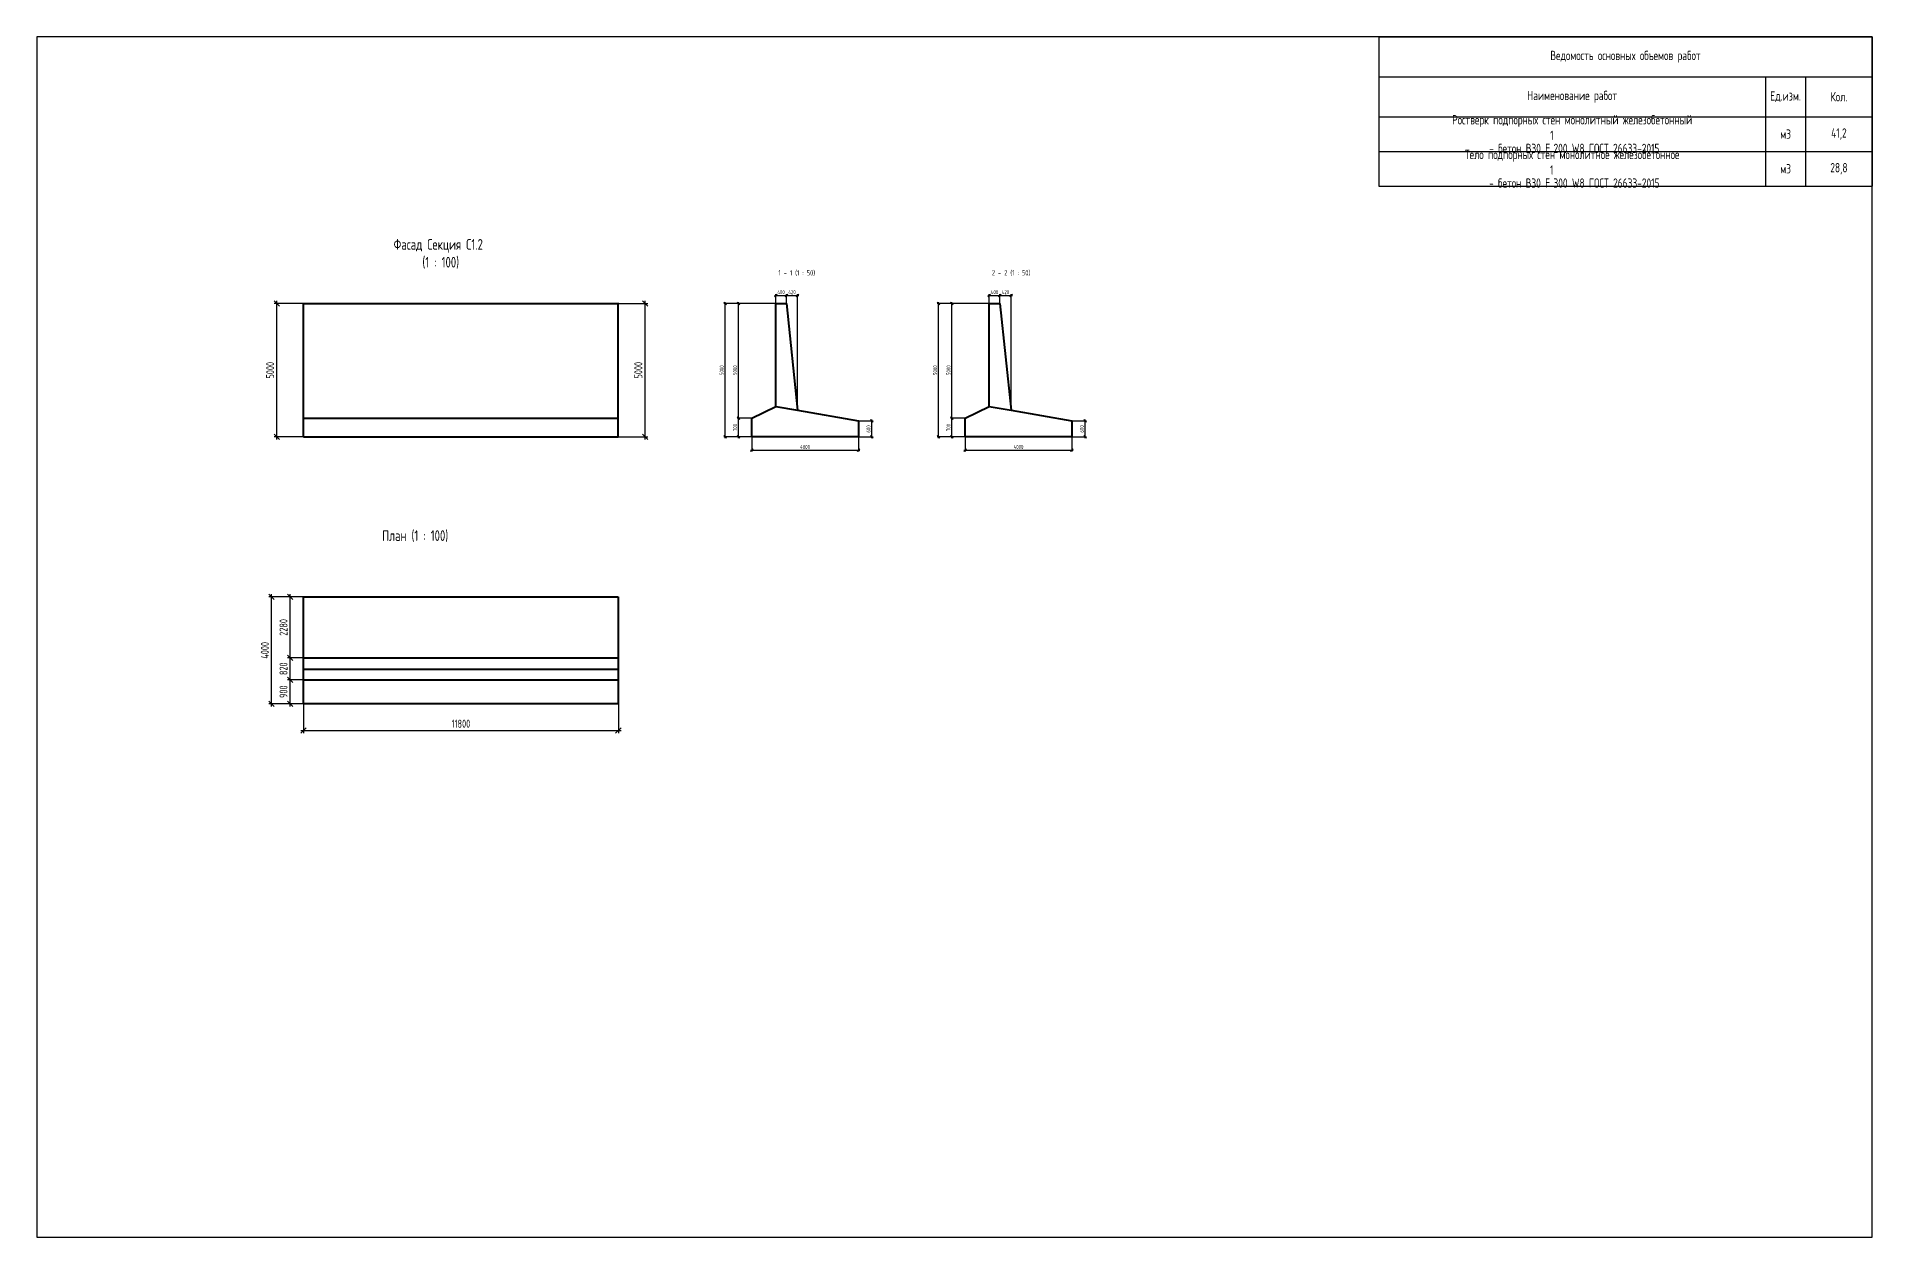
# Model space of a CAD drawing. Header units: millimetres. Extents: x -5073 to 941857, y -2035460 to 62336.
# Drawn here: x 788057 to 856857, y -29900 to 15100 of the extents above; entities that cross this region are included whole.
import ezdxf
from ezdxf.enums import TextEntityAlignment as Align

# ---------------------------------------------------------------- set-up
doc = ezdxf.new("R2010")
doc.units = ezdxf.units.MM
doc.layers.add('Contur', color=40, linetype='Continuous', lineweight=40)
doc.layers.add('Notes', color=1, linetype='Continuous', plot=False)
for name, color, linetype in [('Size', 142, 'Continuous'), ('T_Border', 9, 'Continuous'), ('Text_B', 11, 'Continuous')]:
    doc.layers.add(name, color=color, linetype=linetype)
doc.styles.add('RS 0.7', font='romans.shx', dxfattribs={"width": 0.7})
doc.styles.add('RS0.7', font='romans.shx', dxfattribs={"width": 0.7})
doc.dimstyles.new('LIN100', dxfattribs={"dimscale": 100, "dimtxt": 3, "dimasz": 2, "dimexe": 1, "dimexo": 0, "dimgap": 1, "dimtad": 1, "dimdec": 1, "dimrnd": 1, "dimzin": 9, "dimdsep": 46, "dimtxsty": 'RS0.7', "dimblk1": 'OBLIQUE', "dimblk2": 'OBLIQUE', "dimsah": 1, "dimcen": 2, "dimdle": 1, "dimclrd": 256, "dimclre": 256, "dimclrt": 7, "dimazin": 2, "dimtfac": 2.5, "dimtdec": 1, "dimtmove": 0, "dimatfit": 3, "dimfxl": 1, "dimtolj": 1, "dimtzin": 12, "dimlwd": -1, "dimlwe": -1, "dimarcsym": 0})
doc.dimstyles.new('LIN50', dxfattribs={"dimscale": 50, "dimtxt": 3, "dimasz": 2, "dimexe": 1, "dimexo": 0, "dimgap": 1, "dimtad": 1, "dimdec": 1, "dimrnd": 1, "dimzin": 9, "dimdsep": 46, "dimtxsty": 'RS0.7', "dimblk1": 'OBLIQUE', "dimblk2": 'OBLIQUE', "dimsah": 1, "dimcen": 2, "dimdle": 1, "dimclrd": 256, "dimclre": 256, "dimclrt": 7, "dimazin": 2, "dimtfac": 2.5, "dimtdec": 1, "dimtmove": 0, "dimatfit": 3, "dimfxl": 1, "dimtolj": 1, "dimtzin": 12, "dimlwd": -1, "dimlwe": -1, "dimarcsym": 0})

# ---------------------------------------------------------------- blocks, each defined once
blk = doc.blocks.new('_Oblique')
at = {"color": 0, "lineweight": -2}
blk.add_line((-0.5, -0.5), (0.5, 0.5), dxfattribs=at)
blk = doc.blocks.new('*D521')
at = {"layer": 'Defpoints', "color": 0, "transparency": 16777216}
for p in [(797057, 5100), (798057, 5100), (798057, 100)]:
    blk.add_point(p, dxfattribs=at)
at = {"layer": 'Size', "transparency": 16777216}
for p, q in [((798057, 5100), (796957, 5100)), ((797057, 0), (797057, 5200)), ((798057, 100), (796957, 100))]:
    blk.add_line(p, q, dxfattribs=at)
at = {"layer": 'Size', "transparency": 16777216, "xscale": 200, "yscale": 200, "zscale": 200}
for p, rotation in [((797057, 5100), 90), ((797057, 100), 270)]:
    blk.add_blockref('_Oblique', p, dxfattribs=dict(at, rotation=rotation))
at = {"layer": 'Size', "color": 7, "transparency": 16777216, "insert": (796807, 2600), "char_height": 300, "attachment_point": 5, "rotation": 90, "style": 'RS0.7'}
blk.add_mtext('\\A1;5000', dxfattribs=at)
blk = doc.blocks.new('*D522')
at = {"layer": 'Defpoints', "color": 0, "transparency": 16777216}
for p in [(809857, 5100), (810857, 5100), (809857, 100)]:
    blk.add_point(p, dxfattribs=at)
at = {"layer": 'Size', "transparency": 16777216}
for p, q in [((809857, 5100), (810957, 5100)), ((810857, 0), (810857, 5200)), ((809857, 100), (810957, 100))]:
    blk.add_line(p, q, dxfattribs=at)
at = {"layer": 'Size', "transparency": 16777216, "xscale": 200, "yscale": 200, "zscale": 200}
for p, rotation in [((810857, 5100), 90), ((810857, 100), 270)]:
    blk.add_blockref('_Oblique', p, dxfattribs=dict(at, rotation=rotation))
at = {"layer": 'Size', "color": 7, "transparency": 16777216, "insert": (810607, 2600), "char_height": 300, "attachment_point": 5, "rotation": 90, "style": 'RS0.7'}
blk.add_mtext('\\A1;5000', dxfattribs=at)
blk = doc.blocks.new('*D523')
at = {"layer": 'Defpoints', "color": 0, "transparency": 16777216}
for p in [(798057, -9900), (809857, -9900), (809857, -10900)]:
    blk.add_point(p, dxfattribs=at)
at = {"layer": 'Size', "transparency": 16777216}
for p, q in [((798057, -9900), (798057, -11000)), ((809857, -9900), (809857, -11000)), ((797957, -10900), (809957, -10900))]:
    blk.add_line(p, q, dxfattribs=at)
at = {"layer": 'Size', "transparency": 16777216, "xscale": 200, "yscale": 200, "zscale": 200, "rotation": 180}
blk.add_blockref('_Oblique', (798057, -10900), dxfattribs=at)
at = {"layer": 'Size', "transparency": 16777216, "xscale": 200, "yscale": 200, "zscale": 200}
blk.add_blockref('_Oblique', (809857, -10900), dxfattribs=at)
at = {"layer": 'Size', "color": 7, "transparency": 16777216, "insert": (803957, -10650), "char_height": 300, "attachment_point": 5, "style": 'RS0.7'}
blk.add_mtext('\\A1;11800', dxfattribs=at)
blk = doc.blocks.new('*D524')
at = {"layer": 'Defpoints', "color": 0, "transparency": 16777216}
for p in [(796857, -5900), (798057, -5900), (798057, -9900)]:
    blk.add_point(p, dxfattribs=at)
at = {"layer": 'Size', "transparency": 16777216}
for p, q in [((798057, -5900), (796757, -5900)), ((796857, -10000), (796857, -5800)), ((798057, -9900), (796757, -9900))]:
    blk.add_line(p, q, dxfattribs=at)
at = {"layer": 'Size', "transparency": 16777216, "xscale": 200, "yscale": 200, "zscale": 200}
for p, rotation in [((796857, -5900), 90), ((796857, -9900), 270)]:
    blk.add_blockref('_Oblique', p, dxfattribs=dict(at, rotation=rotation))
at = {"layer": 'Size', "color": 7, "transparency": 16777216, "insert": (796607, -7900), "char_height": 300, "attachment_point": 5, "rotation": 90, "style": 'RS0.7'}
blk.add_mtext('\\A1;4000', dxfattribs=at)
blk = doc.blocks.new('*D525')
at = {"layer": 'Defpoints', "color": 0, "transparency": 16777216}
for p in [(797557, -9000), (798057, -9000), (798057, -9900)]:
    blk.add_point(p, dxfattribs=at)
at = {"layer": 'Size', "transparency": 16777216}
for p, q in [((797557, -10000), (797557, -8900)), ((798057, -9000), (797457, -9000)), ((798057, -9900), (797457, -9900))]:
    blk.add_line(p, q, dxfattribs=at)
at = {"layer": 'Size', "transparency": 16777216, "xscale": 200, "yscale": 200, "zscale": 200}
for p, rotation in [((797557, -9000), 90), ((797557, -9900), 270)]:
    blk.add_blockref('_Oblique', p, dxfattribs=dict(at, rotation=rotation))
at = {"layer": 'Size', "color": 7, "transparency": 16777216, "insert": (797307, -9450), "char_height": 300, "attachment_point": 5, "rotation": 90, "style": 'RS0.7'}
blk.add_mtext('\\A1;900', dxfattribs=at)
blk = doc.blocks.new('*D526')
at = {"layer": 'Defpoints', "color": 0, "transparency": 16777216}
for p in [(797557, -8180), (798057, -8180), (798057, -9000)]:
    blk.add_point(p, dxfattribs=at)
at = {"layer": 'Size', "transparency": 16777216}
for p, q in [((798057, -8180), (797457, -8180)), ((797557, -9100), (797557, -8080)), ((798057, -9000), (797457, -9000))]:
    blk.add_line(p, q, dxfattribs=at)
at = {"layer": 'Size', "transparency": 16777216, "xscale": 200, "yscale": 200, "zscale": 200}
for p, rotation in [((797557, -8180), 90), ((797557, -9000), 270)]:
    blk.add_blockref('_Oblique', p, dxfattribs=dict(at, rotation=rotation))
at = {"layer": 'Size', "color": 7, "transparency": 16777216, "insert": (797307, -8590), "char_height": 300, "attachment_point": 5, "rotation": 90, "style": 'RS0.7'}
blk.add_mtext('\\A1;820', dxfattribs=at)
blk = doc.blocks.new('*D527')
at = {"layer": 'Defpoints', "color": 0, "transparency": 16777216}
for p in [(797557, -5900), (798057, -5900), (798057, -8180)]:
    blk.add_point(p, dxfattribs=at)
at = {"layer": 'Size', "transparency": 16777216}
for p, q in [((798057, -5900), (797457, -5900)), ((797557, -8280), (797557, -5800)), ((798057, -8180), (797457, -8180))]:
    blk.add_line(p, q, dxfattribs=at)
at = {"layer": 'Size', "transparency": 16777216, "xscale": 200, "yscale": 200, "zscale": 200}
for p, rotation in [((797557, -5900), 90), ((797557, -8180), 270)]:
    blk.add_blockref('_Oblique', p, dxfattribs=dict(at, rotation=rotation))
at = {"layer": 'Size', "color": 7, "transparency": 16777216, "insert": (797307, -7040), "char_height": 300, "attachment_point": 5, "rotation": 90, "style": 'RS0.7'}
blk.add_mtext('\\A1;2280', dxfattribs=at)
blk = doc.blocks.new('*D528')
at = {"layer": 'Defpoints', "color": 0, "transparency": 16777216}
for p in [(814357, 5100), (815757, 5100), (814857, 100)]:
    blk.add_point(p, dxfattribs=at)
at = {"layer": 'Size', "transparency": 16777216}
for p, q in [((815757, 5100), (814307, 5100)), ((814357, 50), (814357, 5150)), ((814857, 100), (814307, 100))]:
    blk.add_line(p, q, dxfattribs=at)
at = {"layer": 'Size', "transparency": 16777216, "xscale": 100, "yscale": 100, "zscale": 100}
for p, rotation in [((814357, 5100), 90), ((814357, 100), 270)]:
    blk.add_blockref('_Oblique', p, dxfattribs=dict(at, rotation=rotation))
at = {"layer": 'Size', "color": 7, "transparency": 16777216, "insert": (814232, 2600), "char_height": 150, "attachment_point": 5, "rotation": 90, "style": 'RS0.7'}
blk.add_mtext('\\A1;5000', dxfattribs=at)
blk = doc.blocks.new('*D529')
at = {"layer": 'Defpoints', "color": 0, "transparency": 16777216}
for p in [(814857, 100), (818857, 100), (818857, -400)]:
    blk.add_point(p, dxfattribs=at)
at = {"layer": 'Size', "transparency": 16777216}
for p, q in [((814857, 100), (814857, -450)), ((818857, 100), (818857, -450)), ((814807, -400), (818907, -400))]:
    blk.add_line(p, q, dxfattribs=at)
at = {"layer": 'Size', "transparency": 16777216, "xscale": 100, "yscale": 100, "zscale": 100, "rotation": 180}
blk.add_blockref('_Oblique', (814857, -400), dxfattribs=at)
at = {"layer": 'Size', "transparency": 16777216, "xscale": 100, "yscale": 100, "zscale": 100}
blk.add_blockref('_Oblique', (818857, -400), dxfattribs=at)
at = {"layer": 'Size', "color": 7, "transparency": 16777216, "insert": (816857, -275), "char_height": 150, "attachment_point": 5, "style": 'RS0.7'}
blk.add_mtext('\\A1;4000', dxfattribs=at)
blk = doc.blocks.new('*D530')
at = {"layer": 'Defpoints', "color": 0, "transparency": 16777216}
for p in [(822357, 5100), (823757, 5100), (822857, 100)]:
    blk.add_point(p, dxfattribs=at)
at = {"layer": 'Size', "transparency": 16777216}
for p, q in [((823757, 5100), (822307, 5100)), ((822357, 50), (822357, 5150)), ((822857, 100), (822307, 100))]:
    blk.add_line(p, q, dxfattribs=at)
at = {"layer": 'Size', "transparency": 16777216, "xscale": 100, "yscale": 100, "zscale": 100}
for p, rotation in [((822357, 5100), 90), ((822357, 100), 270)]:
    blk.add_blockref('_Oblique', p, dxfattribs=dict(at, rotation=rotation))
at = {"layer": 'Size', "color": 7, "transparency": 16777216, "insert": (822232, 2600), "char_height": 150, "attachment_point": 5, "rotation": 90, "style": 'RS0.7'}
blk.add_mtext('\\A1;5000', dxfattribs=at)
blk = doc.blocks.new('*D531')
at = {"layer": 'Defpoints', "color": 0, "transparency": 16777216}
for p in [(813857, 5100), (815757, 5100), (814857, 100)]:
    blk.add_point(p, dxfattribs=at)
at = {"layer": 'Size', "transparency": 16777216}
for p, q in [((815757, 5100), (813807, 5100)), ((813857, 50), (813857, 5150)), ((814857, 100), (813807, 100))]:
    blk.add_line(p, q, dxfattribs=at)
at = {"layer": 'Size', "transparency": 16777216, "xscale": 100, "yscale": 100, "zscale": 100}
for p, rotation in [((813857, 5100), 90), ((813857, 100), 270)]:
    blk.add_blockref('_Oblique', p, dxfattribs=dict(at, rotation=rotation))
at = {"layer": 'Size', "color": 7, "transparency": 16777216, "insert": (813732, 2600), "char_height": 150, "attachment_point": 5, "rotation": 90, "style": 'RS0.7'}
blk.add_mtext('\\A1;5000', dxfattribs=at)
blk = doc.blocks.new('*D532')
at = {"layer": 'Defpoints', "color": 0, "transparency": 16777216}
for p in [(814357, 800), (814857, 800), (814857, 100)]:
    blk.add_point(p, dxfattribs=at)
at = {"layer": 'Size', "transparency": 16777216}
for p, q in [((814857, 800), (814307, 800)), ((814357, 50), (814357, 850)), ((814857, 100), (814307, 100))]:
    blk.add_line(p, q, dxfattribs=at)
at = {"layer": 'Size', "transparency": 16777216, "xscale": 100, "yscale": 100, "zscale": 100}
for p, rotation in [((814357, 800), 90), ((814357, 100), 270)]:
    blk.add_blockref('_Oblique', p, dxfattribs=dict(at, rotation=rotation))
at = {"layer": 'Size', "color": 7, "transparency": 16777216, "insert": (814232, 450), "char_height": 150, "attachment_point": 5, "rotation": 90, "style": 'RS0.7'}
blk.add_mtext('\\A1;700', dxfattribs=at)
blk = doc.blocks.new('*D533')
at = {"layer": 'Defpoints', "color": 0, "transparency": 16777216}
for p in [(815757, 5100), (816157, 5400), (816157, 5100)]:
    blk.add_point(p, dxfattribs=at)
at = {"layer": 'Size', "transparency": 16777216}
for p, q in [((815707, 5400), (816207, 5400)), ((815757, 5100), (815757, 5450)), ((816157, 5100), (816157, 5450))]:
    blk.add_line(p, q, dxfattribs=at)
at = {"layer": 'Size', "transparency": 16777216, "xscale": 100, "yscale": 100, "zscale": 100, "rotation": 180}
blk.add_blockref('_Oblique', (815757, 5400), dxfattribs=at)
at = {"layer": 'Size', "transparency": 16777216, "xscale": 100, "yscale": 100, "zscale": 100}
blk.add_blockref('_Oblique', (816157, 5400), dxfattribs=at)
at = {"layer": 'Size', "color": 7, "transparency": 16777216, "insert": (815957, 5525), "char_height": 150, "attachment_point": 5, "style": 'RS0.7'}
blk.add_mtext('\\A1;400', dxfattribs=at)
blk = doc.blocks.new('*D534')
at = {"layer": 'Defpoints', "color": 0, "transparency": 16777216}
for p in [(816157, 5100), (816577, 5400), (816577, 1100)]:
    blk.add_point(p, dxfattribs=at)
at = {"layer": 'Size', "transparency": 16777216}
for p, q in [((816107, 5400), (816627, 5400)), ((816157, 5100), (816157, 5450)), ((816577, 1100), (816577, 5450))]:
    blk.add_line(p, q, dxfattribs=at)
at = {"layer": 'Size', "transparency": 16777216, "xscale": 100, "yscale": 100, "zscale": 100, "rotation": 180}
blk.add_blockref('_Oblique', (816157, 5400), dxfattribs=at)
at = {"layer": 'Size', "transparency": 16777216, "xscale": 100, "yscale": 100, "zscale": 100}
blk.add_blockref('_Oblique', (816577, 5400), dxfattribs=at)
at = {"layer": 'Size', "color": 7, "transparency": 16777216, "insert": (816367, 5525), "char_height": 150, "attachment_point": 5, "style": 'RS0.7'}
blk.add_mtext('\\A1;420', dxfattribs=at)
blk = doc.blocks.new('*D535')
at = {"layer": 'Defpoints', "color": 0, "transparency": 16777216}
for p in [(818857, 700), (819357, 700), (818857, 100)]:
    blk.add_point(p, dxfattribs=at)
at = {"layer": 'Size', "transparency": 16777216}
for p, q in [((818857, 700), (819407, 700)), ((819357, 50), (819357, 750)), ((818857, 100), (819407, 100))]:
    blk.add_line(p, q, dxfattribs=at)
at = {"layer": 'Size', "transparency": 16777216, "xscale": 100, "yscale": 100, "zscale": 100}
for p, rotation in [((819357, 700), 90), ((819357, 100), 270)]:
    blk.add_blockref('_Oblique', p, dxfattribs=dict(at, rotation=rotation))
at = {"layer": 'Size', "color": 7, "transparency": 16777216, "insert": (819232, 400), "char_height": 150, "attachment_point": 5, "rotation": 90, "style": 'RS0.7'}
blk.add_mtext('\\A1;600', dxfattribs=at)
blk = doc.blocks.new('*D536')
at = {"layer": 'Defpoints', "color": 0, "transparency": 16777216}
for p in [(821857, 5100), (823757, 5100), (822857, 100)]:
    blk.add_point(p, dxfattribs=at)
at = {"layer": 'Size', "transparency": 16777216}
for p, q in [((823757, 5100), (821807, 5100)), ((821857, 50), (821857, 5150)), ((822857, 100), (821807, 100))]:
    blk.add_line(p, q, dxfattribs=at)
at = {"layer": 'Size', "transparency": 16777216, "xscale": 100, "yscale": 100, "zscale": 100}
for p, rotation in [((821857, 5100), 90), ((821857, 100), 270)]:
    blk.add_blockref('_Oblique', p, dxfattribs=dict(at, rotation=rotation))
at = {"layer": 'Size', "color": 7, "transparency": 16777216, "insert": (821732, 2600), "char_height": 150, "attachment_point": 5, "rotation": 90, "style": 'RS0.7'}
blk.add_mtext('\\A1;5000', dxfattribs=at)
blk = doc.blocks.new('*D537')
at = {"layer": 'Defpoints', "color": 0, "transparency": 16777216}
for p in [(822357, 800), (822857, 800), (822857, 100)]:
    blk.add_point(p, dxfattribs=at)
at = {"layer": 'Size', "transparency": 16777216}
for p, q in [((822857, 800), (822307, 800)), ((822357, 50), (822357, 850)), ((822857, 100), (822307, 100))]:
    blk.add_line(p, q, dxfattribs=at)
at = {"layer": 'Size', "transparency": 16777216, "xscale": 100, "yscale": 100, "zscale": 100}
for p, rotation in [((822357, 800), 90), ((822357, 100), 270)]:
    blk.add_blockref('_Oblique', p, dxfattribs=dict(at, rotation=rotation))
at = {"layer": 'Size', "color": 7, "transparency": 16777216, "insert": (822232, 450), "char_height": 150, "attachment_point": 5, "rotation": 90, "style": 'RS0.7'}
blk.add_mtext('\\A1;700', dxfattribs=at)
blk = doc.blocks.new('*D538')
at = {"layer": 'Defpoints', "color": 0, "transparency": 16777216}
for p in [(822857, 100), (826857, 100), (826857, -400)]:
    blk.add_point(p, dxfattribs=at)
at = {"layer": 'Size', "transparency": 16777216}
for p, q in [((822857, 100), (822857, -450)), ((826857, 100), (826857, -450)), ((822807, -400), (826907, -400))]:
    blk.add_line(p, q, dxfattribs=at)
at = {"layer": 'Size', "transparency": 16777216, "xscale": 100, "yscale": 100, "zscale": 100, "rotation": 180}
blk.add_blockref('_Oblique', (822857, -400), dxfattribs=at)
at = {"layer": 'Size', "transparency": 16777216, "xscale": 100, "yscale": 100, "zscale": 100}
blk.add_blockref('_Oblique', (826857, -400), dxfattribs=at)
at = {"layer": 'Size', "color": 7, "transparency": 16777216, "insert": (824857, -275), "char_height": 150, "attachment_point": 5, "style": 'RS0.7'}
blk.add_mtext('\\A1;4000', dxfattribs=at)
blk = doc.blocks.new('*D539')
at = {"layer": 'Defpoints', "color": 0, "transparency": 16777216}
for p in [(823757, 5100), (824157, 5400), (824157, 5100)]:
    blk.add_point(p, dxfattribs=at)
at = {"layer": 'Size', "transparency": 16777216}
for p, q in [((823707, 5400), (824207, 5400)), ((823757, 5100), (823757, 5450)), ((824157, 5100), (824157, 5450))]:
    blk.add_line(p, q, dxfattribs=at)
at = {"layer": 'Size', "transparency": 16777216, "xscale": 100, "yscale": 100, "zscale": 100, "rotation": 180}
blk.add_blockref('_Oblique', (823757, 5400), dxfattribs=at)
at = {"layer": 'Size', "transparency": 16777216, "xscale": 100, "yscale": 100, "zscale": 100}
blk.add_blockref('_Oblique', (824157, 5400), dxfattribs=at)
at = {"layer": 'Size', "color": 7, "transparency": 16777216, "insert": (823957, 5525), "char_height": 150, "attachment_point": 5, "style": 'RS0.7'}
blk.add_mtext('\\A1;400', dxfattribs=at)
blk = doc.blocks.new('*D540')
at = {"layer": 'Defpoints', "color": 0, "transparency": 16777216}
for p in [(824157, 5100), (824577, 5400), (824577, 1100)]:
    blk.add_point(p, dxfattribs=at)
at = {"layer": 'Size', "transparency": 16777216}
for p, q in [((824107, 5400), (824627, 5400)), ((824157, 5100), (824157, 5450)), ((824577, 1100), (824577, 5450))]:
    blk.add_line(p, q, dxfattribs=at)
at = {"layer": 'Size', "transparency": 16777216, "xscale": 100, "yscale": 100, "zscale": 100, "rotation": 180}
blk.add_blockref('_Oblique', (824157, 5400), dxfattribs=at)
at = {"layer": 'Size', "transparency": 16777216, "xscale": 100, "yscale": 100, "zscale": 100}
blk.add_blockref('_Oblique', (824577, 5400), dxfattribs=at)
at = {"layer": 'Size', "color": 7, "transparency": 16777216, "insert": (824367, 5525), "char_height": 150, "attachment_point": 5, "style": 'RS0.7'}
blk.add_mtext('\\A1;420', dxfattribs=at)
blk = doc.blocks.new('*D541')
at = {"layer": 'Defpoints', "color": 0, "transparency": 16777216}
for p in [(826857, 700), (827357, 700), (826857, 100)]:
    blk.add_point(p, dxfattribs=at)
at = {"layer": 'Size', "transparency": 16777216}
for p, q in [((826857, 700), (827407, 700)), ((827357, 50), (827357, 750)), ((826857, 100), (827407, 100))]:
    blk.add_line(p, q, dxfattribs=at)
at = {"layer": 'Size', "transparency": 16777216, "xscale": 100, "yscale": 100, "zscale": 100}
for p, rotation in [((827357, 700), 90), ((827357, 100), 270)]:
    blk.add_blockref('_Oblique', p, dxfattribs=dict(at, rotation=rotation))
at = {"layer": 'Size', "color": 7, "transparency": 16777216, "insert": (827232, 400), "char_height": 150, "attachment_point": 5, "rotation": 90, "style": 'RS0.7'}
blk.add_mtext('\\A1;600', dxfattribs=at)
blk = doc.blocks.new('Otmetka')
at = {"lineweight": 25}
for p, q in [((0, 0), (-10, 0)), ((0, 5), (0, 0)), ((15, 5), (0, 5)), ((0, 0), (5, 0))]:
    blk.add_line(p, q, dxfattribs=at)
blk.add_lwpolyline([(-3, 3), (0, 0), (3, 3)], dxfattribs=at)
at = {"color": 7, "style": 'RS 0.7', "width": 0.7}
blk.add_attdef('+ОТМЕТКА', (2, 7), '', height=3, dxfattribs=at)
at = {"color": 7, "style": 'RS 0.7', "width": 0.7, "flags": 8}
blk.add_attdef('ПРИМЕЧАНИЕ', text='', height=3, dxfattribs=at).set_placement((2, 4), align=Align.TOP_LEFT)
blk = doc.blocks.new('*T542')
at = {"layer": 'T_Border', "color": 0, "linetype": 'ByBlock', "lineweight": -2, "transparency": 16777216}
for p, q in [((0, 0), (18500, 0)), ((0, 0), (0, -5600)), ((18500, 0), (18500, -5600)), ((0, -1500), (18500, -1500)), ((14500, -1500), (14500, -5600)), ((16000, -1500), (16000, -5600)), ((0, -3000), (18500, -3000)), ((0, -4300), (18500, -4300)), ((0, -5600), (18500, -5600))]:
    blk.add_line(p, q, dxfattribs=at)
at = {"layer": 'T_Border', "color": 0, "transparency": 16777216, "char_height": 350, "attachment_point": 5, "style": 'RS0.7'}
for s, insert, width in [('Ведомость основных объемов работ', (9250, -750), 18497), ('Наименование работ', (7250, -2250), 14497), ('Ед.изм.', (15250, -2250), 1497), ('Кол.', (17250, -2250), 2497), ('Ростверк подпорных стен монолитный железобетонный ^J - бетон В30 F{\\S1^ ;}200 W8 ГОСТ 26633-2015', (7250, -3650), 14497), ('41,2', (17250, -3650), 2497), ('м3', (15250, -3650), 1497), ('Тело подпорных стен монолитное железобетонное ^J - бетон В30 F{\\S1^ ;}300 W8 ГОСТ 26633-2015', (7250, -4950), 14497), ('м3', (15250, -4950), 1497), ('28,8', (17250, -4950), 2497)]:
    blk.add_mtext(s, dxfattribs=dict(at, insert=insert, width=width))

msp = doc.modelspace()

# ---------------------------------------------------------------- linework, layer by layer
at = {"layer": 'Contur'}
for p, q in [((798056.97, 5100), (809856.97, 5100)), ((798056.97, 100), (798056.97, 5100)), ((809856.97, 100), (809856.97, 5100)), ((815756.97, 1245), (815756.97, 5100)), ((815756.97, 5100), (816156.97, 5100)), ((816156.97, 5100), (816576.97, 1100)), ((823756.97, 1245), (823756.97, 5100)), ((823756.97, 5100), (824156.97, 5100)), ((824156.97, 5100), (824576.97, 1100)), ((798056.97, 800), (809856.97, 800)), ((814856.97, 800), (815756.97, 1245)), ((814856.97, 100), (814856.97, 800)), ((815756.97, 1245), (816576.97, 1100)), ((816576.97, 1100), (818856.97, 700)), ((818856.97, 700), (818856.97, 100)), ((822856.97, 800), (823756.97, 1245)), ((822856.97, 100), (822856.97, 800)), ((823756.97, 1245), (824576.97, 1100)), ((824576.97, 1100), (826856.97, 700)), ((826856.97, 700), (826856.97, 100)), ((798056.97, 100), (809856.97, 100)), ((818856.97, 100), (814856.97, 100)), ((826856.97, 100), (822856.97, 100)), ((798056.97, -9900), (798056.97, -5900)), ((798056.97, -5900), (809856.97, -5900)), ((809856.97, -5900), (809856.97, -9900)), ((798056.97, -8180), (809856.97, -8180)), ((798056.97, -8600), (809856.97, -8600)), ((798056.97, -9000), (809856.97, -9000)), ((809856.97, -9900), (798056.97, -9900))]:
    msp.add_line(p, q, dxfattribs=at)
at = {"layer": 'Notes'}
for p, q in [((856856.97, 15100), (788056.97, 15100)), ((788056.97, 15100), (788056.97, -29900)), ((856856.97, -29900), (856856.97, 15100)), ((788056.97, -29900), (856856.97, -29900))]:
    msp.add_line(p, q, dxfattribs=at)

# ---------------------------------------------------------------- block references
msp.add_blockref('*T542', (838356.97, 15100))
at = {"layer": 'Size'}
for p, values in [((798056.97, 5100), {'+ОТМЕТКА': '5.100'}), ((809856.97, 5100), {'+ОТМЕТКА': '5.100'}), ((803956.97, 100), {'+ОТМЕТКА': '0.100'})]:
    msp.add_blockref('Otmetka', p, dxfattribs=at).add_auto_attribs(values)

# ---------------------------------------------------------------- texts
at = {"layer": 'Text_B', "style": 'RS0.7'}
for s, insert, char_height, attachment_point in [('Фасад Секция С1.2^J (1 : 100)', (803106.97, 6961.9), 400, 5), ('1 - 1 (1 : 50)', (815856.97, 6350), 200, 1), ('2 - 2 (1 : 50)', (823856.97, 6350), 200, 1), ('План (1 : 100)', (801006.97, -3400), 400, 1)]:
    msp.add_mtext(s, dxfattribs=dict(at, insert=insert, char_height=char_height, attachment_point=attachment_point))

# ---------------------------------------------------------------- dimensions: what is measured, and where the dimension line sits
at = {"layer": 'Size'}
for base, p1, p2, angle, dimstyle, picture, middle in [((816156.97, 5400), (815756.97, 5100), (816156.97, 5100), 180, 'LIN50', '*D533', (815956.97, 5525)), ((816576.97, 5400), (816156.97, 5100), (816576.97, 1100), 180, 'LIN50', '*D534', (816366.97, 5525)), ((824156.97, 5400), (823756.97, 5100), (824156.97, 5100), 180, 'LIN50', '*D539', (823956.97, 5525)), ((824576.97, 5400), (824156.97, 5100), (824576.97, 1100), 180, 'LIN50', '*D540', (824366.97, 5525)), ((797056.97, 5100), (798056.97, 100), (798056.97, 5100), 90, 'LIN100', '*D521', (796806.97, 2600)), ((810856.97, 5100), (809856.97, 100), (809856.97, 5100), 270, 'LIN100', '*D522', (810606.97, 2600)), ((813856.97, 5100), (814856.97, 100), (815756.97, 5100), 90, 'LIN50', '*D531', (813731.97, 2600)), ((814356.97, 5100), (814856.97, 100), (815756.97, 5100), 90, 'LIN50', '*D528', (814231.97, 2600)), ((821856.97, 5100), (822856.97, 100), (823756.97, 5100), 90, 'LIN50', '*D536', (821731.97, 2600)), ((822356.97, 5100), (822856.97, 100), (823756.97, 5100), 90, 'LIN50', '*D530', (822231.97, 2600)), ((814356.97, 800), (814856.97, 100), (814856.97, 800), 90, 'LIN50', '*D532', (814231.97, 450)), ((819356.97, 700), (818856.97, 100), (818856.97, 700), 270, 'LIN50', '*D535', (819231.97, 400)), ((822356.97, 800), (822856.97, 100), (822856.97, 800), 90, 'LIN50', '*D537', (822231.97, 450)), ((827356.97, 700), (826856.97, 100), (826856.97, 700), 270, 'LIN50', '*D541', (827231.97, 400)), ((796856.97, -5900), (798056.97, -9900), (798056.97, -5900), 90, 'LIN100', '*D524', (796606.97, -7900)), ((797556.97, -5900), (798056.97, -8180), (798056.97, -5900), 90, 'LIN100', '*D527', (797306.97, -7040)), ((797556.97, -8180), (798056.97, -9000), (798056.97, -8180), 90, 'LIN100', '*D526', (797306.97, -8590)), ((797556.97, -9000), (798056.97, -9900), (798056.97, -9000), 90, 'LIN100', '*D525', (797306.97, -9450))]:
    dim = msp.add_linear_dim(base=base, p1=p1, p2=p2, angle=angle, dimstyle=dimstyle, dxfattribs=at)
    dim.commit()
    dim.dimension.update_dxf_attribs({"geometry": picture, "text_midpoint": middle})
for base, p1, p2, dimstyle, picture, middle in [((818856.97, -400), (814856.97, 100), (818856.97, 100), 'LIN50', '*D529', (816856.97, -275)), ((826856.97, -400), (822856.97, 100), (826856.97, 100), 'LIN50', '*D538', (824856.97, -275)), ((809856.97, -10900), (798056.97, -9900), (809856.97, -9900), 'LIN100', '*D523', (803956.97, -10650))]:
    dim = msp.add_linear_dim(base=base, p1=p1, p2=p2, dimstyle=dimstyle, dxfattribs=at)
    dim.commit()
    dim.dimension.update_dxf_attribs({"geometry": picture, "text_midpoint": middle})

doc.saveas('drawing.dxf')
